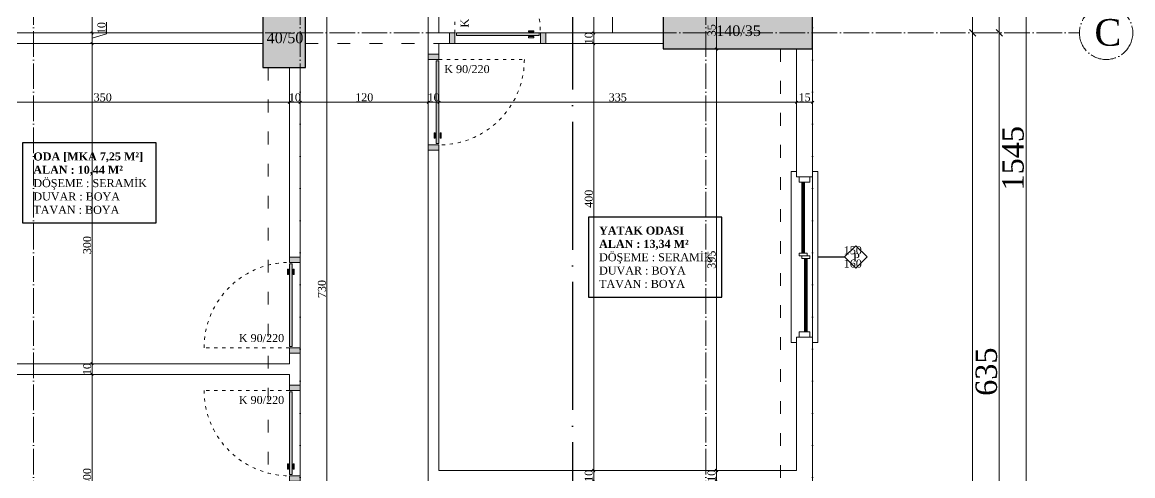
# Model space of a CAD drawing. Header units: metres. Extents: x -5196 to 34307, y 7076 to 19260.
# Drawn here: x 14032 to 15072, y 10301 to 10726 of the extents above; entities that cross this region are included whole.
import ezdxf

# ---------------------------------------------------------------- set-up
doc = ezdxf.new("R2010")
doc.units = ezdxf.units.M
doc.linetypes.add('ACAD_ISO03W100', pattern=[30, 12, -18])
doc.linetypes.add('ACAD_ISO04W100', pattern=[30, 24, -3, 0, -3])
doc.layers.add('YLZ-AKS', color=7, linetype='ACAD_ISO04W100', lineweight=5, true_color=0x2e2f36)
doc.layers.add('YLZ-TARAMA', color=7, linetype='Continuous', lineweight=5, true_color=0x686d6c)
for name, color, linetype, lineweight in [('YLZ-ALAN HESABI', 41, 'Continuous', 35), ('YLZ-DUVAR', 151, 'Continuous', 20), ('YLZ-KAPI', 241, 'Continuous', 9), ('YLZ-PENCERE', 231, 'Continuous', 5), ('YLZ-TEFRİŞ', 191, 'Continuous', 20), ('YLZ-ÖLÇÜ', 251, 'Continuous', 5)]:
    doc.layers.add(name, color=color, linetype=linetype, lineweight=lineweight)
for name, color, linetype in [('YLZ-Kesit Çizgisi', 10, 'Continuous'), ('YLZ-KOLON', 191, 'Continuous'), ('YLZ-YAZI', 113, 'Continuous')]:
    doc.layers.add(name, color=color, linetype=linetype)
doc.layers.add('YLZ-KİRİŞ', color=123, linetype='ACAD_ISO03W100', lineweight=5, transparency=0.5)
doc.styles.add('ARIAL', font='times.ttf')
doc.dimstyles.new('YLZ - Dış Ölçü', dxfattribs={"dimscale": 2, "dimtxt": 10, "dimasz": 3, "dimexe": 1.25, "dimexo": 1, "dimgap": 1, "dimtad": 1, "dimdec": 1, "dimrnd": 0.5, "dimtxsty": 'ARIAL', "dimblk": 'OBLIQUE', "dimcen": 1, "dimclrd": 250, "dimclre": 250, "dimclrt": 150, "dimadec": 0, "dimazin": 0, "dimtfac": 1, "dimtdec": 1, "dimtmove": 1, "dimatfit": 3, "dimldrblk": 'OBLIQUE', "dimfxl": 0, "dimarcsym": 0})
doc.dimstyles.new('YLZ - İç Ölçü', dxfattribs={"dimscale": 0.75, "dimtxt": 10, "dimasz": 3, "dimexe": 1.25, "dimexo": 1, "dimgap": 1, "dimtad": 1, "dimdec": 1, "dimrnd": 0.5, "dimtxsty": 'ARIAL', "dimblk": 'OBLIQUE', "dimcen": 1, "dimclrd": 256, "dimclre": 256, "dimclrt": 125, "dimadec": 0, "dimazin": 0, "dimtfac": 1, "dimtdec": 1, "dimtmove": 1, "dimatfit": 3, "dimldrblk": 'OBLIQUE', "dimfxl": 0, "dimarcsym": 0})

# ---------------------------------------------------------------- blocks, each defined once
blk = doc.blocks.new('_Oblique')
at = {"color": 0, "linetype": 'ByBlock', "lineweight": -2}
blk.add_line((-0.5, -0.5), (0.5, 0.5), dxfattribs=at)
blk = doc.blocks.new('*D6095')
at = {"layer": 'Defpoints', "color": 0, "transparency": 16777216}
for p in [(483345, 4516810.7), (483345, 4515265.7), (483345, 4515265.7)]:
    blk.add_point(p, dxfattribs=at)
at = {"layer": 'YLZ-ÖLÇÜ', "color": 250, "lineweight": -2, "transparency": 16777216}
for p, q in [((483345, 4516810.7), (483347.5, 4516810.7)), ((483345, 4516810.7), (483345, 4515265.7)), ((483345, 4515265.7), (483347.5, 4515265.7))]:
    blk.add_line(p, q, dxfattribs=at)
at = {"layer": 'YLZ-ÖLÇÜ', "color": 250, "lineweight": -2, "transparency": 16777216, "xscale": 6, "yscale": 6, "zscale": 6}
for p, rotation in [((483345, 4516810.7), 90), ((483345, 4515265.7), 270)]:
    blk.add_blockref('_Oblique', p, dxfattribs=dict(at, rotation=rotation))
at = {"layer": 'YLZ-ÖLÇÜ', "color": 150, "transparency": 16777216, "insert": (483332.9, 4516038.2), "char_height": 20, "attachment_point": 5, "rotation": 90, "style": 'ARIAL'}
blk.add_mtext('1545', dxfattribs=at)
blk = doc.blocks.new('*D6097')
at = {"layer": 'Defpoints', "color": 0, "transparency": 16777216}
for p in [(483320, 4516155.7), (483320, 4516155.7), (483320, 4515520.7)]:
    blk.add_point(p, dxfattribs=at)
at = {"layer": 'YLZ-ÖLÇÜ', "color": 250, "lineweight": -2, "transparency": 16777216}
for p, q in [((483320, 4516155.7), (483322.5, 4516155.7)), ((483320, 4515520.7), (483320, 4516155.7)), ((483320, 4515520.7), (483322.5, 4515520.7))]:
    blk.add_line(p, q, dxfattribs=at)
at = {"layer": 'YLZ-ÖLÇÜ', "color": 250, "lineweight": -2, "transparency": 16777216, "xscale": 6, "yscale": 6, "zscale": 6}
for p, rotation in [((483320, 4516155.7), 90), ((483320, 4515520.7), 270)]:
    blk.add_blockref('_Oblique', p, dxfattribs=dict(at, rotation=rotation))
at = {"layer": 'YLZ-ÖLÇÜ', "color": 150, "transparency": 16777216, "insert": (483307.9, 4515838.2), "char_height": 20, "attachment_point": 5, "rotation": 90, "style": 'ARIAL'}
blk.add_mtext('635', dxfattribs=at)
blk = doc.blocks.new('*D6098')
at = {"layer": 'Defpoints', "color": 0, "transparency": 16777216}
for p in [(483320, 4516285.7), (483320, 4516285.7), (483320, 4516155.7)]:
    blk.add_point(p, dxfattribs=at)
at = {"layer": 'YLZ-ÖLÇÜ', "color": 250, "lineweight": -2, "transparency": 16777216}
for p, q in [((483320, 4516285.7), (483322.5, 4516285.7)), ((483320, 4516155.7), (483320, 4516285.7)), ((483320, 4516155.7), (483322.5, 4516155.7))]:
    blk.add_line(p, q, dxfattribs=at)
at = {"layer": 'YLZ-ÖLÇÜ', "color": 250, "lineweight": -2, "transparency": 16777216, "xscale": 6, "yscale": 6, "zscale": 6}
for p, rotation in [((483320, 4516285.7), 90), ((483320, 4516155.7), 270)]:
    blk.add_blockref('_Oblique', p, dxfattribs=dict(at, rotation=rotation))
at = {"layer": 'YLZ-ÖLÇÜ', "color": 150, "transparency": 16777216, "insert": (483307.9, 4516220.7), "char_height": 20, "attachment_point": 5, "rotation": 90, "style": 'ARIAL'}
blk.add_mtext('130', dxfattribs=at)
blk = doc.blocks.new('*D6101')
at = {"layer": 'Defpoints', "color": 0, "transparency": 16777216}
for p in [(483295, 4516810.7), (483295, 4516155.7), (483295, 4516155.7)]:
    blk.add_point(p, dxfattribs=at)
at = {"layer": 'YLZ-ÖLÇÜ', "color": 250, "lineweight": -2, "transparency": 16777216}
for p, q in [((483295, 4516810.7), (483297.5, 4516810.7)), ((483295, 4516810.7), (483295, 4516155.7)), ((483295, 4516155.7), (483297.5, 4516155.7))]:
    blk.add_line(p, q, dxfattribs=at)
at = {"layer": 'YLZ-ÖLÇÜ', "color": 250, "lineweight": -2, "transparency": 16777216, "xscale": 6, "yscale": 6, "zscale": 6}
for p, rotation in [((483295, 4516810.7), 90), ((483295, 4516155.7), 270)]:
    blk.add_blockref('_Oblique', p, dxfattribs=dict(at, rotation=rotation))
at = {"layer": 'YLZ-ÖLÇÜ', "color": 150, "transparency": 16777216, "insert": (483282.9, 4516483.2), "char_height": 20, "attachment_point": 5, "rotation": 90, "style": 'ARIAL'}
blk.add_mtext('655', dxfattribs=at)
blk = doc.blocks.new('*D6102')
at = {"layer": 'Defpoints', "color": 0, "transparency": 16777216}
for p in [(483295, 4516155.7), (483295, 4515265.7), (483295, 4515265.7)]:
    blk.add_point(p, dxfattribs=at)
at = {"layer": 'YLZ-ÖLÇÜ', "color": 250, "lineweight": -2, "transparency": 16777216}
for p, q in [((483295, 4516155.7), (483297.5, 4516155.7)), ((483295, 4516155.7), (483295, 4515265.7)), ((483295, 4515265.7), (483297.5, 4515265.7))]:
    blk.add_line(p, q, dxfattribs=at)
at = {"layer": 'YLZ-ÖLÇÜ', "color": 250, "lineweight": -2, "transparency": 16777216, "xscale": 6, "yscale": 6, "zscale": 6}
for p, rotation in [((483295, 4516155.7), 90), ((483295, 4515265.7), 270)]:
    blk.add_blockref('_Oblique', p, dxfattribs=dict(at, rotation=rotation))
at = {"layer": 'YLZ-ÖLÇÜ', "color": 150, "transparency": 16777216, "insert": (483282.8, 4515710.7), "char_height": 20, "attachment_point": 5, "rotation": 90, "style": 'ARIAL'}
blk.add_mtext('890', dxfattribs=at)
blk = doc.blocks.new('ZK. Kolon Plan')
at = {"layer": 'YLZ-TARAMA'}
h = blk.add_hatch(dxfattribs=at)
h.set_pattern_fill('ANSI33', color=256, angle=-90)
h.paths.add_polyline_path([(475247.3, 4505187.7), (475217.3, 4505187.7), (475217.3, 4505127.7), (475247.3, 4505127.7)])
h.paths.add_polyline_path([(475702.3, 4505187.7), (475642.3, 4505187.7), (475642.3, 4505157.7), (475702.3, 4505157.7)])
h.paths.add_polyline_path([(476072.3, 4505187.7), (476042.3, 4505187.7), (476042.3, 4505162.7), (476042.3, 4505127.7), (476072.3, 4505127.7)])
h.paths.add_polyline_path([(475357.3, 4504557.7), (475217.3, 4504557.7), (475217.3, 4504522.7), (475357.3, 4504522.7)])
h.paths.add_polyline_path([(475697.3, 4504532.7), (475697.3, 4504560.2), (475657.3, 4504560.2), (475657.3, 4504522.7), (475657.3, 4504500.2), (475697.3, 4504500.2)])
h.paths.add_polyline_path([(476172.3, 4504552.7), (476032.3, 4504552.7), (476032.3, 4504517.7), (476172.3, 4504517.7)])
h.paths.add_polyline_path([(475477.3, 4503927.7), (475317.3, 4503927.7), (475317.3, 4503897.7), (475477.3, 4503897.7)])
h.paths.add_polyline_path([(475697.3, 4503937.7), (475657.3, 4503937.7), (475657.3, 4503887.7), (475697.3, 4503887.7)])
h.paths.add_polyline_path([(476172.3, 4503957.7), (476142.3, 4503957.7), (476142.3, 4503897.7), (476172.3, 4503897.7)])
h.paths.add_polyline_path([(475472.3, 4503702.7), (475442.3, 4503702.7), (475442.3, 4503642.7), (475472.3, 4503642.7), (475472.3, 4503672.7)])
h.paths.add_polyline_path([(475692.3, 4503702.7), (475662.3, 4503702.7), (475662.3, 4503642.7), (475692.3, 4503642.7)])
h.paths.add_polyline_path([(476172.3, 4503672.7), (476142.3, 4503672.7), (476112.3, 4503672.7), (476112.3, 4503642.7), (476172.3, 4503642.7)])
at = {"layer": 'YLZ-KİRİŞ'}
for points in [[(475357.3, 4504522.7), (475657.3, 4504522.7), (475657.3, 4504552.7), (475357.3, 4504552.7)], [(476032.3, 4504552.7), (475697.3, 4504552.7), (475697.3, 4504522.7), (476032.3, 4504522.7)], [(476142.3, 4503957.7), (476172.3, 4503957.7), (476172.3, 4504517.7), (476142.3, 4504517.7)], [(475662.3, 4503937.7), (475692.3, 4503937.7), (475692.3, 4504500.2), (475662.3, 4504500.2)]]:
    blk.add_lwpolyline(points, close=True, dxfattribs=at)
at = {"layer": 'YLZ-KOLON'}
for points in [[(475697.3, 4504560.2), (475657.3, 4504560.2), (475657.3, 4504500.2), (475697.3, 4504500.2)], [(476172.3, 4504552.7), (476032.3, 4504552.7), (476032.3, 4504517.7), (476172.3, 4504517.7)]]:
    blk.add_lwpolyline(points, close=True, dxfattribs=at)
at = {"layer": 'YLZ-YAZI', "char_height": 10, "attachment_point": 1, "style": 'ARIAL'}
for s, insert in [('\\pi24.10626;140/35', (476057.9, 4504539.8)), ('\\pi26.82435;40/50', (475634.1, 4504533.1))]:
    blk.add_mtext_dynamic_manual_height_columns(s, width=86.525, gutter_width=12.5, heights=[18.5], dxfattribs=dict(at, insert=insert))
blk = doc.blocks.new('Aks')
at = {"layer": 'YLZ-AKS'}
for p, q in [((479320.8, 4514594.6), (479320.8, 4512399.6)), ((479570.8, 4514594.6), (479570.8, 4512399.6)), ((479950.8, 4514594.6), (479950.8, 4512399.6)), ((480050.8, 4514594.6), (480050.8, 4512399.6)), ((478845.8, 4513539.6), (480300.8, 4513539.6))]:
    blk.add_line(p, q, dxfattribs=at)
blk.add_circle((480325.8, 4513539.6), 25, dxfattribs=at)
at = {"layer": 'YLZ-Kesit Çizgisi', "linetype": 'ACAD_ISO04W100', "ltscale": 5}
blk.add_line((479825.8, 4514657.1), (479825.8, 4512337.1), dxfattribs=at)
at = {"layer": 'YLZ-YAZI', "insert": (480310.1, 4513552.5), "char_height": 25, "attachment_point": 1, "style": 'ARIAL'}
blk.add_mtext_dynamic_manual_height_columns('\\pi4.75549;C', width=31.519, gutter_width=12.5, heights=[8.55], dxfattribs=at)
blk = doc.blocks.new("Kapı 90'lık")
at = {"lineweight": 0, "true_color": 0x939598, "transparency": 33554559}
h = blk.add_hatch(color=252, dxfattribs=at)
h.dxf.hatch_style = 1
h.paths.add_polyline_path([(663.8, 3319.8), (668.8, 3319.8), (668.8, 3329.8), (663.8, 3329.8)])
h.paths.add_polyline_path([(670, 3327.3), (747.5, 3327.3), (747.5, 3329.8), (670, 3329.8)])
h.paths.add_polyline_path([(675, 3325.3), (680, 3325.3), (680, 3326.3), (675, 3326.3)])
h.paths.add_polyline_path([(680, 3330.8), (680, 3331.8), (675, 3331.8), (675, 3330.8)])
h.paths.add_polyline_path([(753.8, 3329.8), (748.8, 3329.8), (748.8, 3319.8), (753.8, 3319.8)])
at = {"layer": 'YLZ-KAPI', "linetype": 'ACAD_ISO03W100', "ltscale": 0.25}
blk.add_line((748.8, 3329.8), (748.8, 3409.8), dxfattribs=at)
at = {"layer": 'YLZ-KAPI'}
blk.add_line((748.8, 3319.8), (668.8, 3319.8), dxfattribs=at)
for points in [[(663.8, 3329.8), (663.8, 3319.8), (668.8, 3319.8), (668.8, 3329.8)], [(747.5, 3327.3), (670, 3327.3), (670, 3329.8), (747.5, 3329.8)], [(680, 3331.8), (680, 3330.8), (675, 3330.8), (675, 3331.8)], [(753.8, 3329.8), (753.8, 3319.8), (748.8, 3319.8), (748.8, 3329.8)], [(680, 3325.3), (680, 3326.3), (675, 3326.3), (675, 3325.3)]]:
    blk.add_lwpolyline(points, close=True, dxfattribs=at)
at = {"layer": 'YLZ-KAPI', "linetype": 'ACAD_ISO03W100', "ltscale": 0.25}
blk.add_arc((748.8, 3329.8), 80, 90, 180, dxfattribs=at)
blk = doc.blocks.new('KP-1')
at = {"layer": 'YLZ-PENCERE'}
for p, q in [((471696, 4509124.6), (471696, 4509058.3)), ((471697, 4509124.6), (471697, 4509058.3)), ((471697.5, 4509124.6), (471697.5, 4509058.3)), ((471698.5, 4509124.6), (471698.5, 4509058.3)), ((471698.5, 4509053.3), (471698.5, 4508984.6)), ((471699.5, 4509053.3), (471699.5, 4508984.6)), ((471700, 4509053.3), (471700, 4508984.6)), ((471701, 4509053.3), (471701, 4508984.6))]:
    blk.add_line(p, q, dxfattribs=at)
for points in [[(471691, 4509134.6), (471686, 4509134.6), (471686, 4508974.6), (471691, 4508974.6)], [(471706, 4509134.6), (471711, 4509134.6), (471711, 4508974.6), (471706, 4508974.6)]]:
    blk.add_lwpolyline(points, dxfattribs=at)
for points in [[(471703.5, 4509129.6), (471693.5, 4509129.6), (471693.5, 4509124.6), (471703.5, 4509124.6)], [(471701, 4509058.3), (471693.5, 4509058.3), (471693.5, 4509055.8), (471701, 4509055.8)], [(471703.5, 4509055.8), (471696, 4509055.8), (471696, 4509053.3), (471703.5, 4509053.3)], [(471703.5, 4508984.6), (471693.5, 4508984.6), (471693.5, 4508979.6), (471703.5, 4508979.6)]]:
    blk.add_lwpolyline(points, close=True, dxfattribs=at)
at = {"layer": 'YLZ-YAZI'}
blk.add_line((471711, 4509054.6), (471736, 4509054.6), dxfattribs=at)
blk.add_lwpolyline([(471736, 4509054.6), (471746.6, 4509065.2), (471757.2, 4509054.6), (471746.6, 4509044)], close=True, dxfattribs=at)
at = {"layer": 'YLZ-ÖLÇÜ', "xscale": -1}
blk.add_blockref("Kapı 90'lık", (472119.8, 4505934.8), dxfattribs=at)
at = {"layer": 'YLZ-ÖLÇÜ'}
for p, xscale, rotation in [((468026.2, 4508490.8), -1, 270), ((474545.8, 4509718.3), -1.000000000000004, 90)]:
    blk.add_blockref("Kapı 90'lık", p, dxfattribs=dict(at, xscale=xscale, rotation=rotation))
at = {"layer": 'YLZ-ÖLÇÜ', "rotation": 90}
blk.add_blockref("Kapı 90'lık", (474545.8, 4508180.8), dxfattribs=at)
at = {"layer": 'YLZ-YAZI', "insert": (471383.8, 4509269.6), "char_height": 7.5, "attachment_point": 7, "rotation": 90, "style": 'ARIAL'}
blk.add_mtext_dynamic_manual_height_columns('K 90/220', width=44.855, gutter_width=12.5, heights=[49.7], dxfattribs=at)
at = {"layer": 'YLZ-YAZI', "char_height": 7.5, "style": 'ARIAL'}
for s, width, heights, insert, attachment_point in [('K 90/220', 44.855, [49.7], (471361, 4509226.8), 7), ('150\\P160', 58.361, [27.4], (471752.2, 4509044.6), 9), ('\\pi14.99218;P', 35.57, [14.5], (471729, 4509050.6), 7), ('K 90/220', 44.855, [49.7], (471211, 4508982.4), 3), ('K 90/220', 44.855, [49.7], (471211, 4508916.8), 9)]:
    blk.add_mtext_dynamic_manual_height_columns(s, width=width, gutter_width=12.5, heights=heights, dxfattribs=dict(at, insert=insert, attachment_point=attachment_point))
blk = doc.blocks.new('Z.K. Tefriş')
at = {"layer": 'YLZ-TEFRİŞ'}
blk.add_line((480090.4, 4509145.8), (480090.4, 4509020.8), dxfattribs=at)
blk = doc.blocks.new('B.K. Mahal Listesi')
at = {"layer": 'YLZ-YAZI'}
for points in [[(14032.1, 7863.3), (14032.1, 7788.3), (14157.1, 7788.3), (14157.1, 7863.3), (14032.1, 7863.3)], [(14562.1, 7793.8), (14562.1, 7718.8), (14687.1, 7718.8), (14687.1, 7793.8), (14562.1, 7793.8)]]:
    blk.add_lwpolyline(points, dxfattribs=at)
at = {"layer": 'YLZ-YAZI', "char_height": 7.5, "attachment_point": 1, "style": 'ARIAL'}
for s, width, heights, insert in [('{\\fTimes New Roman|b1|i0|c162|p18;ODA [MKA 7,25 M²]\\PALAN : 10,44 M² \\P}DÖŞEME : SERAMİK\\PDUVAR : BOYA \\PTAVAN : BOYA', 187.043, [89.9], (14042.1, 7854.3)), ('{\\fTimes New Roman|b1|i0|c162|p18;YATAK ODASI\\PALAN : 13,34 M² }\\PDÖŞEME : SERAMİK\\PDUVAR : BOYA \\PTAVAN : BOYA', 148.617, [94.5], (14572.1, 7784.9))]:
    blk.add_mtext_dynamic_manual_height_columns(s, width=width, gutter_width=12.5, heights=heights, dxfattribs=dict(at, insert=insert))
blk = doc.blocks.new('*D6261')
at = {"layer": 'Defpoints', "color": 0, "transparency": 16777216}
for p in [(12732.1, 10651.3), (12742.1, 10651.3), (12742.1, 10651.3)]:
    blk.add_point(p, dxfattribs=at)
at = {"layer": 'YLZ-ÖLÇÜ', "color": 251, "lineweight": -2, "transparency": 16777216}
for p, q in [((12732.1, 10651.3), (12732.1, 10652.3)), ((12732.1, 10651.3), (12742.1, 10651.3)), ((12742.1, 10651.3), (12742.1, 10652.3))]:
    blk.add_line(p, q, dxfattribs=at)
at = {"layer": 'YLZ-ÖLÇÜ', "color": 251, "lineweight": -2, "transparency": 16777216, "xscale": 2.25, "yscale": 2.25, "zscale": 2.25, "rotation": 180}
blk.add_blockref('_Oblique', (12732.1, 10651.3), dxfattribs=at)
at = {"layer": 'YLZ-ÖLÇÜ', "color": 251, "lineweight": -2, "transparency": 16777216, "xscale": 2.25, "yscale": 2.25, "zscale": 2.25}
blk.add_blockref('_Oblique', (12742.1, 10651.3), dxfattribs=at)
at = {"layer": 'YLZ-ÖLÇÜ', "color": 125, "transparency": 16777216, "insert": (12737.1, 10655.9), "char_height": 7.5, "attachment_point": 5, "style": 'ARIAL'}
blk.add_mtext('10', dxfattribs=at)
blk = doc.blocks.new('*D6262')
at = {"layer": 'Defpoints', "color": 0, "transparency": 16777216}
for p in [(12742.1, 10651.3), (13077.1, 10651.3), (13077.1, 10651.3)]:
    blk.add_point(p, dxfattribs=at)
at = {"layer": 'YLZ-ÖLÇÜ', "color": 251, "lineweight": -2, "transparency": 16777216}
for p, q in [((12742.1, 10651.3), (12742.1, 10652.3)), ((12742.1, 10651.3), (13077.1, 10651.3)), ((13077.1, 10651.3), (13077.1, 10652.3))]:
    blk.add_line(p, q, dxfattribs=at)
at = {"layer": 'YLZ-ÖLÇÜ', "color": 251, "lineweight": -2, "transparency": 16777216, "xscale": 2.25, "yscale": 2.25, "zscale": 2.25, "rotation": 180}
blk.add_blockref('_Oblique', (12742.1, 10651.3), dxfattribs=at)
at = {"layer": 'YLZ-ÖLÇÜ', "color": 251, "lineweight": -2, "transparency": 16777216, "xscale": 2.25, "yscale": 2.25, "zscale": 2.25}
blk.add_blockref('_Oblique', (13077.1, 10651.3), dxfattribs=at)
at = {"layer": 'YLZ-ÖLÇÜ', "color": 125, "transparency": 16777216, "insert": (12909.6, 10655.9), "char_height": 7.5, "attachment_point": 5, "style": 'ARIAL'}
blk.add_mtext('335', dxfattribs=at)
blk = doc.blocks.new('*D6263')
at = {"layer": 'Defpoints', "color": 0, "transparency": 16777216}
for p in [(13077.1, 10651.3), (13092.1, 10651.3), (13092.1, 10651.3)]:
    blk.add_point(p, dxfattribs=at)
at = {"layer": 'YLZ-ÖLÇÜ', "color": 251, "lineweight": -2, "transparency": 16777216}
for p, q in [((13077.1, 10651.3), (13077.1, 10652.3)), ((13077.1, 10651.3), (13092.1, 10651.3)), ((13092.1, 10651.3), (13092.1, 10652.3))]:
    blk.add_line(p, q, dxfattribs=at)
at = {"layer": 'YLZ-ÖLÇÜ', "color": 251, "lineweight": -2, "transparency": 16777216, "xscale": 2.25, "yscale": 2.25, "zscale": 2.25, "rotation": 180}
blk.add_blockref('_Oblique', (13077.1, 10651.3), dxfattribs=at)
at = {"layer": 'YLZ-ÖLÇÜ', "color": 251, "lineweight": -2, "transparency": 16777216, "xscale": 2.25, "yscale": 2.25, "zscale": 2.25}
blk.add_blockref('_Oblique', (13092.1, 10651.3), dxfattribs=at)
at = {"layer": 'YLZ-ÖLÇÜ', "color": 125, "transparency": 16777216, "insert": (13084.6, 10655.9), "char_height": 7.5, "attachment_point": 5, "style": 'ARIAL'}
blk.add_mtext('15', dxfattribs=at)
blk = doc.blocks.new('*D6258')
at = {"layer": 'Defpoints', "color": 0, "transparency": 16777216}
for p in [(12252.1, 10651.3), (12602.1, 10651.3), (12602.1, 10651.3)]:
    blk.add_point(p, dxfattribs=at)
at = {"layer": 'YLZ-ÖLÇÜ', "color": 251, "lineweight": -2, "transparency": 16777216}
for p, q in [((12252.1, 10651.3), (12252.1, 10652.3)), ((12252.1, 10651.3), (12602.1, 10651.3)), ((12602.1, 10651.3), (12602.1, 10652.3))]:
    blk.add_line(p, q, dxfattribs=at)
at = {"layer": 'YLZ-ÖLÇÜ', "color": 251, "lineweight": -2, "transparency": 16777216, "xscale": 2.25, "yscale": 2.25, "zscale": 2.25, "rotation": 180}
blk.add_blockref('_Oblique', (12252.1, 10651.3), dxfattribs=at)
at = {"layer": 'YLZ-ÖLÇÜ', "color": 251, "lineweight": -2, "transparency": 16777216, "xscale": 2.25, "yscale": 2.25, "zscale": 2.25}
blk.add_blockref('_Oblique', (12602.1, 10651.3), dxfattribs=at)
at = {"layer": 'YLZ-ÖLÇÜ', "color": 125, "transparency": 16777216, "insert": (12427.1, 10655.9), "char_height": 7.5, "attachment_point": 5, "style": 'ARIAL'}
blk.add_mtext('350', dxfattribs=at)
blk = doc.blocks.new('*D6259')
at = {"layer": 'Defpoints', "color": 0, "transparency": 16777216}
for p in [(12602.1, 10651.3), (12612.1, 10651.3), (12612.1, 10651.3)]:
    blk.add_point(p, dxfattribs=at)
at = {"layer": 'YLZ-ÖLÇÜ', "color": 251, "lineweight": -2, "transparency": 16777216}
for p, q in [((12602.1, 10651.3), (12602.1, 10652.3)), ((12602.1, 10651.3), (12612.1, 10651.3)), ((12612.1, 10651.3), (12612.1, 10652.3))]:
    blk.add_line(p, q, dxfattribs=at)
at = {"layer": 'YLZ-ÖLÇÜ', "color": 251, "lineweight": -2, "transparency": 16777216, "xscale": 2.25, "yscale": 2.25, "zscale": 2.25, "rotation": 180}
blk.add_blockref('_Oblique', (12602.1, 10651.3), dxfattribs=at)
at = {"layer": 'YLZ-ÖLÇÜ', "color": 251, "lineweight": -2, "transparency": 16777216, "xscale": 2.25, "yscale": 2.25, "zscale": 2.25}
blk.add_blockref('_Oblique', (12612.1, 10651.3), dxfattribs=at)
at = {"layer": 'YLZ-ÖLÇÜ', "color": 125, "transparency": 16777216, "insert": (12607.1, 10655.9), "char_height": 7.5, "attachment_point": 5, "style": 'ARIAL'}
blk.add_mtext('10', dxfattribs=at)
blk = doc.blocks.new('*D6260')
at = {"layer": 'Defpoints', "color": 0, "transparency": 16777216}
for p in [(12612.1, 10651.3), (12732.1, 10651.3), (12732.1, 10651.3)]:
    blk.add_point(p, dxfattribs=at)
at = {"layer": 'YLZ-ÖLÇÜ', "color": 251, "lineweight": -2, "transparency": 16777216}
for p, q in [((12612.1, 10651.3), (12612.1, 10652.3)), ((12612.1, 10651.3), (12732.1, 10651.3)), ((12732.1, 10651.3), (12732.1, 10652.3))]:
    blk.add_line(p, q, dxfattribs=at)
at = {"layer": 'YLZ-ÖLÇÜ', "color": 251, "lineweight": -2, "transparency": 16777216, "xscale": 2.25, "yscale": 2.25, "zscale": 2.25, "rotation": 180}
blk.add_blockref('_Oblique', (12612.1, 10651.3), dxfattribs=at)
at = {"layer": 'YLZ-ÖLÇÜ', "color": 251, "lineweight": -2, "transparency": 16777216, "xscale": 2.25, "yscale": 2.25, "zscale": 2.25}
blk.add_blockref('_Oblique', (12732.1, 10651.3), dxfattribs=at)
at = {"layer": 'YLZ-ÖLÇÜ', "color": 125, "transparency": 16777216, "insert": (12672.1, 10655.9), "char_height": 7.5, "attachment_point": 5, "style": 'ARIAL'}
blk.add_mtext('120', dxfattribs=at)
blk = doc.blocks.new('*D6325')
at = {"layer": 'Defpoints', "color": 0, "transparency": 16777216}
for p in [(12417.1, 10396.3), (12417.1, 10396.3), (12417.1, 10096.3)]:
    blk.add_point(p, dxfattribs=at)
at = {"layer": 'YLZ-ÖLÇÜ', "color": 251, "lineweight": -2, "transparency": 16777216}
for p, q in [((12417.1, 10396.3), (12418, 10396.3)), ((12417.1, 10096.3), (12417.1, 10396.3)), ((12417.1, 10096.3), (12418, 10096.3))]:
    blk.add_line(p, q, dxfattribs=at)
at = {"layer": 'YLZ-ÖLÇÜ', "color": 251, "lineweight": -2, "transparency": 16777216, "xscale": 2.25, "yscale": 2.25, "zscale": 2.25}
for p, rotation in [((12417.1, 10396.3), 90), ((12417.1, 10096.3), 270)]:
    blk.add_blockref('_Oblique', p, dxfattribs=dict(at, rotation=rotation))
at = {"layer": 'YLZ-ÖLÇÜ', "color": 125, "transparency": 16777216, "insert": (12412.5, 10300.1), "char_height": 7.5, "attachment_point": 5, "rotation": 90, "style": 'ARIAL'}
blk.add_mtext('300', dxfattribs=at)
blk = doc.blocks.new('*D6306')
at = {"layer": 'Defpoints', "color": 0, "transparency": 16777216}
for p in [(12887.1, 10716.3), (12887.1, 10706.3), (12887.1, 10706.3)]:
    blk.add_point(p, dxfattribs=at)
at = {"layer": 'YLZ-ÖLÇÜ', "color": 251, "lineweight": -2, "transparency": 16777216}
for p, q in [((12887.1, 10716.3), (12888, 10716.3)), ((12887.1, 10716.3), (12887.1, 10706.3)), ((12887.1, 10706.3), (12888, 10706.3))]:
    blk.add_line(p, q, dxfattribs=at)
at = {"layer": 'YLZ-ÖLÇÜ', "color": 251, "lineweight": -2, "transparency": 16777216, "xscale": 2.25, "yscale": 2.25, "zscale": 2.25}
for p, rotation in [((12887.1, 10716.3), 90), ((12887.1, 10706.3), 270)]:
    blk.add_blockref('_Oblique', p, dxfattribs=dict(at, rotation=rotation))
at = {"layer": 'YLZ-ÖLÇÜ', "color": 125, "transparency": 16777216, "insert": (12882.5, 10711.3), "char_height": 7.5, "attachment_point": 5, "rotation": 90, "style": 'ARIAL'}
blk.add_mtext('10', dxfattribs=at)
blk = doc.blocks.new('*D6307')
at = {"layer": 'Defpoints', "color": 0, "transparency": 16777216}
for p in [(12887.1, 10706.3), (12887.1, 10306.3), (12887.1, 10306.3)]:
    blk.add_point(p, dxfattribs=at)
at = {"layer": 'YLZ-ÖLÇÜ', "color": 251, "lineweight": -2, "transparency": 16777216}
for p, q in [((12887.1, 10706.3), (12888, 10706.3)), ((12887.1, 10706.3), (12887.1, 10306.3)), ((12887.1, 10306.3), (12888, 10306.3))]:
    blk.add_line(p, q, dxfattribs=at)
at = {"layer": 'YLZ-ÖLÇÜ', "color": 251, "lineweight": -2, "transparency": 16777216, "xscale": 2.25, "yscale": 2.25, "zscale": 2.25}
for p, rotation in [((12887.1, 10706.3), 90), ((12887.1, 10306.3), 270)]:
    blk.add_blockref('_Oblique', p, dxfattribs=dict(at, rotation=rotation))
at = {"layer": 'YLZ-ÖLÇÜ', "color": 125, "transparency": 16777216, "insert": (12882.5, 10560.9), "char_height": 7.5, "attachment_point": 5, "rotation": 90, "style": 'ARIAL'}
blk.add_mtext('400', dxfattribs=at)
blk = doc.blocks.new('*D6308')
at = {"layer": 'Defpoints', "color": 0, "transparency": 16777216}
for p in [(12887.1, 10306.3), (12887.1, 10296.3), (12887.1, 10296.3)]:
    blk.add_point(p, dxfattribs=at)
at = {"layer": 'YLZ-ÖLÇÜ', "color": 251, "lineweight": -2, "transparency": 16777216}
for p, q in [((12887.1, 10306.3), (12888, 10306.3)), ((12887.1, 10306.3), (12887.1, 10296.3)), ((12887.1, 10296.3), (12888, 10296.3))]:
    blk.add_line(p, q, dxfattribs=at)
at = {"layer": 'YLZ-ÖLÇÜ', "color": 251, "lineweight": -2, "transparency": 16777216, "xscale": 2.25, "yscale": 2.25, "zscale": 2.25}
for p, rotation in [((12887.1, 10306.3), 90), ((12887.1, 10296.3), 270)]:
    blk.add_blockref('_Oblique', p, dxfattribs=dict(at, rotation=rotation))
at = {"layer": 'YLZ-ÖLÇÜ', "color": 125, "transparency": 16777216, "insert": (12882.5, 10301.3), "char_height": 7.5, "attachment_point": 5, "rotation": 90, "style": 'ARIAL'}
blk.add_mtext('10', dxfattribs=at)
blk = doc.blocks.new('*D6305')
at = {"layer": 'Defpoints', "color": 0, "transparency": 16777216}
for p in [(12887.1, 10841.3), (12887.1, 10716.3), (12887.1, 10716.3)]:
    blk.add_point(p, dxfattribs=at)
at = {"layer": 'YLZ-ÖLÇÜ', "color": 251, "lineweight": -2, "transparency": 16777216}
for p, q in [((12887.1, 10841.3), (12888, 10841.3)), ((12887.1, 10841.3), (12887.1, 10716.3)), ((12887.1, 10716.3), (12888, 10716.3))]:
    blk.add_line(p, q, dxfattribs=at)
at = {"layer": 'YLZ-ÖLÇÜ', "color": 251, "lineweight": -2, "transparency": 16777216, "xscale": 2.25, "yscale": 2.25, "zscale": 2.25}
for p, rotation in [((12887.1, 10841.3), 90), ((12887.1, 10716.3), 270)]:
    blk.add_blockref('_Oblique', p, dxfattribs=dict(at, rotation=rotation))
at = {"layer": 'YLZ-ÖLÇÜ', "color": 125, "transparency": 16777216, "insert": (12882.5, 10811.3), "char_height": 7.5, "attachment_point": 5, "rotation": 90, "style": 'ARIAL'}
blk.add_mtext('125', dxfattribs=at)
blk = doc.blocks.new('*D6298')
at = {"layer": 'Defpoints', "color": 0, "transparency": 16777216}
for p in [(13002.1, 10306.3), (13002.1, 10306.3), (13002.1, 10296.3)]:
    blk.add_point(p, dxfattribs=at)
at = {"layer": 'YLZ-ÖLÇÜ', "color": 251, "lineweight": -2, "transparency": 16777216}
for p, q in [((13002.1, 10306.3), (13003, 10306.3)), ((13002.1, 10296.3), (13002.1, 10306.3)), ((13002.1, 10296.3), (13003, 10296.3))]:
    blk.add_line(p, q, dxfattribs=at)
at = {"layer": 'YLZ-ÖLÇÜ', "color": 251, "lineweight": -2, "transparency": 16777216, "xscale": 2.25, "yscale": 2.25, "zscale": 2.25}
for p, rotation in [((13002.1, 10306.3), 90), ((13002.1, 10296.3), 270)]:
    blk.add_blockref('_Oblique', p, dxfattribs=dict(at, rotation=rotation))
at = {"layer": 'YLZ-ÖLÇÜ', "color": 125, "transparency": 16777216, "insert": (12997.5, 10301.3), "char_height": 7.5, "attachment_point": 5, "rotation": 90, "style": 'ARIAL'}
blk.add_mtext('10', dxfattribs=at)
blk = doc.blocks.new('*D6299')
at = {"layer": 'Defpoints', "color": 0, "transparency": 16777216}
for p in [(13002.1, 10701.3), (13002.1, 10701.3), (13002.1, 10306.3)]:
    blk.add_point(p, dxfattribs=at)
at = {"layer": 'YLZ-ÖLÇÜ', "color": 251, "lineweight": -2, "transparency": 16777216}
for p, q in [((13002.1, 10701.3), (13003, 10701.3)), ((13002.1, 10306.3), (13002.1, 10701.3)), ((13002.1, 10306.3), (13003, 10306.3))]:
    blk.add_line(p, q, dxfattribs=at)
at = {"layer": 'YLZ-ÖLÇÜ', "color": 251, "lineweight": -2, "transparency": 16777216, "xscale": 2.25, "yscale": 2.25, "zscale": 2.25}
for p, rotation in [((13002.1, 10701.3), 90), ((13002.1, 10306.3), 270)]:
    blk.add_blockref('_Oblique', p, dxfattribs=dict(at, rotation=rotation))
at = {"layer": 'YLZ-ÖLÇÜ', "color": 125, "transparency": 16777216, "insert": (12997.5, 10503.8), "char_height": 7.5, "attachment_point": 5, "rotation": 90, "style": 'ARIAL'}
blk.add_mtext('395', dxfattribs=at)
blk = doc.blocks.new('*D6300')
at = {"layer": 'Defpoints', "color": 0, "transparency": 16777216}
for p in [(13002.1, 10736.3), (13002.1, 10736.3), (13002.1, 10701.3)]:
    blk.add_point(p, dxfattribs=at)
at = {"layer": 'YLZ-ÖLÇÜ', "color": 251, "lineweight": -2, "transparency": 16777216}
for p, q in [((13002.1, 10736.3), (13003, 10736.3)), ((13002.1, 10701.3), (13002.1, 10736.3)), ((13002.1, 10701.3), (13003, 10701.3))]:
    blk.add_line(p, q, dxfattribs=at)
at = {"layer": 'YLZ-ÖLÇÜ', "color": 251, "lineweight": -2, "transparency": 16777216, "xscale": 2.25, "yscale": 2.25, "zscale": 2.25}
for p, rotation in [((13002.1, 10736.3), 90), ((13002.1, 10701.3), 270)]:
    blk.add_blockref('_Oblique', p, dxfattribs=dict(at, rotation=rotation))
at = {"layer": 'YLZ-ÖLÇÜ', "color": 125, "transparency": 16777216, "insert": (12997.5, 10718.8), "char_height": 7.5, "attachment_point": 5, "rotation": 90, "style": 'ARIAL'}
blk.add_mtext('35', dxfattribs=at)
blk = doc.blocks.new('*D6317')
at = {"layer": 'Defpoints', "color": 0, "transparency": 16777216}
for p in [(12637.1, 10841.3), (12637.1, 10841.3), (12637.1, 10111.3)]:
    blk.add_point(p, dxfattribs=at)
at = {"layer": 'YLZ-ÖLÇÜ', "color": 251, "lineweight": -2, "transparency": 16777216}
for p, q in [((12637.1, 10841.3), (12638, 10841.3)), ((12637.1, 10111.3), (12637.1, 10841.3)), ((12637.1, 10111.3), (12638, 10111.3))]:
    blk.add_line(p, q, dxfattribs=at)
at = {"layer": 'YLZ-ÖLÇÜ', "color": 251, "lineweight": -2, "transparency": 16777216, "xscale": 2.25, "yscale": 2.25, "zscale": 2.25}
for p, rotation in [((12637.1, 10841.3), 90), ((12637.1, 10111.3), 270)]:
    blk.add_blockref('_Oblique', p, dxfattribs=dict(at, rotation=rotation))
at = {"layer": 'YLZ-ÖLÇÜ', "color": 125, "transparency": 16777216, "insert": (12632.5, 10476.3), "char_height": 7.5, "attachment_point": 5, "rotation": 90, "style": 'ARIAL'}
blk.add_mtext('730', dxfattribs=at)
blk = doc.blocks.new('*D6326')
at = {"layer": 'Defpoints', "color": 0, "transparency": 16777216}
for p in [(12417.1, 10406.3), (12417.1, 10406.3), (12417.1, 10396.3)]:
    blk.add_point(p, dxfattribs=at)
at = {"layer": 'YLZ-ÖLÇÜ', "color": 251, "lineweight": -2, "transparency": 16777216}
for p, q in [((12417.1, 10406.3), (12418, 10406.3)), ((12417.1, 10396.3), (12417.1, 10406.3)), ((12417.1, 10396.3), (12418, 10396.3))]:
    blk.add_line(p, q, dxfattribs=at)
at = {"layer": 'YLZ-ÖLÇÜ', "color": 251, "lineweight": -2, "transparency": 16777216, "xscale": 2.25, "yscale": 2.25, "zscale": 2.25}
for p, rotation in [((12417.1, 10406.3), 90), ((12417.1, 10396.3), 270)]:
    blk.add_blockref('_Oblique', p, dxfattribs=dict(at, rotation=rotation))
at = {"layer": 'YLZ-ÖLÇÜ', "color": 125, "transparency": 16777216, "insert": (12412.5, 10401.3), "char_height": 7.5, "attachment_point": 5, "rotation": 90, "style": 'ARIAL'}
blk.add_mtext('10', dxfattribs=at)
blk = doc.blocks.new('*D6327')
at = {"layer": 'Defpoints', "color": 0, "transparency": 16777216}
for p in [(12417.1, 10706.3), (12417.1, 10706.3), (12417.1, 10406.3)]:
    blk.add_point(p, dxfattribs=at)
at = {"layer": 'YLZ-ÖLÇÜ', "color": 251, "lineweight": -2, "transparency": 16777216}
for p, q in [((12417.1, 10706.3), (12418, 10706.3)), ((12417.1, 10406.3), (12417.1, 10706.3)), ((12417.1, 10406.3), (12418, 10406.3))]:
    blk.add_line(p, q, dxfattribs=at)
at = {"layer": 'YLZ-ÖLÇÜ', "color": 251, "lineweight": -2, "transparency": 16777216, "xscale": 2.25, "yscale": 2.25, "zscale": 2.25}
for p, rotation in [((12417.1, 10706.3), 90), ((12417.1, 10406.3), 270)]:
    blk.add_blockref('_Oblique', p, dxfattribs=dict(at, rotation=rotation))
at = {"layer": 'YLZ-ÖLÇÜ', "color": 125, "transparency": 16777216, "insert": (12412.5, 10517.5), "char_height": 7.5, "attachment_point": 5, "rotation": 90, "style": 'ARIAL'}
blk.add_mtext('300', dxfattribs=at)
blk = doc.blocks.new('*D6328')
at = {"layer": 'Defpoints', "color": 0, "transparency": 16777216}
for p in [(12417.1, 10716.3), (12417.1, 10716.3), (12417.1, 10706.3)]:
    blk.add_point(p, dxfattribs=at)
at = {"layer": 'YLZ-ÖLÇÜ', "color": 251, "lineweight": -2, "transparency": 16777216}
for p, q in [((12417.1, 10716.3), (12418, 10716.3)), ((12417.1, 10706.3), (12417.1, 10716.3)), ((12430.6, 10715.4), (12430.6, 10726.3)), ((12417.1, 10711.3), (12430.6, 10715.4)), ((12417.1, 10706.3), (12418, 10706.3))]:
    blk.add_line(p, q, dxfattribs=at)
at = {"layer": 'YLZ-ÖLÇÜ', "color": 251, "lineweight": -2, "transparency": 16777216, "xscale": 2.25, "yscale": 2.25, "zscale": 2.25}
for p, rotation in [((12417.1, 10716.3), 90), ((12417.1, 10706.3), 270)]:
    blk.add_blockref('_Oblique', p, dxfattribs=dict(at, rotation=rotation))
at = {"layer": 'YLZ-ÖLÇÜ', "color": 125, "transparency": 16777216, "insert": (12426, 10720.8), "char_height": 7.5, "attachment_point": 5, "rotation": 90, "style": 'ARIAL'}
blk.add_mtext('10', dxfattribs=at)
blk = doc.blocks.new('*D6329')
at = {"layer": 'Defpoints', "color": 0, "transparency": 16777216}
for p in [(12417.1, 11356.3), (12417.1, 11356.3), (12417.1, 10716.3)]:
    blk.add_point(p, dxfattribs=at)
at = {"layer": 'YLZ-ÖLÇÜ', "color": 251, "lineweight": -2, "transparency": 16777216}
for p, q in [((12417.1, 11356.3), (12418, 11356.3)), ((12417.1, 10716.3), (12417.1, 11356.3)), ((12417.1, 10716.3), (12418, 10716.3))]:
    blk.add_line(p, q, dxfattribs=at)
at = {"layer": 'YLZ-ÖLÇÜ', "color": 251, "lineweight": -2, "transparency": 16777216, "xscale": 2.25, "yscale": 2.25, "zscale": 2.25}
for p, rotation in [((12417.1, 11356.3), 90), ((12417.1, 10716.3), 270)]:
    blk.add_blockref('_Oblique', p, dxfattribs=dict(at, rotation=rotation))
at = {"layer": 'YLZ-ÖLÇÜ', "color": 125, "transparency": 16777216, "insert": (12412.5, 11036.3), "char_height": 7.5, "attachment_point": 5, "rotation": 90, "style": 'ARIAL'}
blk.add_mtext('640', dxfattribs=at)
blk = doc.blocks.new('ZK. Dış Ölçü')
at = {"layer": 'YLZ-ÖLÇÜ'}
for base, p1, p2, angle, picture, middle in [((483295.03, 4516155.65), (483295.03, 4516810.65), (483295.03, 4516155.65), 90, '*D6101', (483282.86, 4516483.15)), ((483320.03, 4516285.65), (483320.03, 4516155.65), (483320.03, 4516285.65), 270, '*D6098', (483307.86, 4516220.65)), ((483295.03, 4515265.65), (483295.03, 4516155.65), (483295.03, 4515265.65), 90, '*D6102', (483282.83, 4515710.65)), ((483320.03, 4516155.65), (483320.03, 4515520.65), (483320.03, 4516155.65), 270, '*D6097', (483307.86, 4515838.15))]:
    dim = blk.add_linear_dim(base=base, p1=p1, p2=p2, angle=angle, dimstyle='YLZ - Dış Ölçü', dxfattribs=at)
    dim.commit()
    dim.dimension.update_dxf_attribs({"geometry": picture, "text_midpoint": middle})
dim = blk.add_aligned_dim(p1=(483345.03, 4516810.65), p2=(483345.03, 4515265.65), distance=0, dimstyle='YLZ - Dış Ölçü', dxfattribs=at)
dim.commit()
dim.dimension.update_dxf_attribs({"geometry": '*D6095', "text_midpoint": (483332.86, 4516038.15)})
blk = doc.blocks.new('Z.K. İç Ölçü')
at = {"layer": 'YLZ-ÖLÇÜ'}
for base, p1, p2, angle, picture, middle in [((12417.1, 11356.32), (12417.1, 10716.32), (12417.1, 11356.32), 270, '*D6329', (12412.53, 11036.32)), ((12637.1, 10841.32), (12637.1, 10111.32), (12637.1, 10841.32), 270, '*D6317', (12632.52, 10476.32)), ((13002.1, 10736.32), (13002.1, 10701.32), (13002.1, 10736.32), 270, '*D6300', (12997.53, 10718.82)), ((12417.1, 10716.32), (12417.1, 10706.32), (12417.1, 10716.32), 270, '*D6328', (12426.04, 10716.13)), ((13002.1, 10701.32), (13002.1, 10306.32), (13002.1, 10701.32), 270, '*D6299', (12997.52, 10503.82)), ((12602.1, 10651.32), (12252.1, 10651.32), (12602.1, 10651.32), 180, '*D6258', (12427.1, 10655.89)), ((12732.1, 10651.32), (12612.1, 10651.32), (12732.1, 10651.32), 180, '*D6260', (12672.1, 10655.89)), ((13077.1, 10651.32), (12742.1, 10651.32), (13077.1, 10651.32), 180, '*D6262', (12909.6, 10655.89)), ((13092.1, 10651.32), (13077.1, 10651.32), (13092.1, 10651.32), 180, '*D6263', (13084.6, 10655.89))]:
    dim = blk.add_linear_dim(base=base, p1=p1, p2=p2, angle=angle, dimstyle='YLZ - İç Ölçü', dxfattribs=at)
    dim.commit()
    dim.dimension.update_dxf_attribs({"geometry": picture, "text_midpoint": middle})
for base, p1, p2, angle, picture, middle in [((12887.1, 10716.32), (12887.1, 10841.32), (12887.1, 10716.32), 90, '*D6305', (12887.1, 10811.32)), ((12887.1, 10706.32), (12887.1, 10716.32), (12887.1, 10706.32), 90, '*D6306', (12887.1, 10711.32)), ((12417.1, 10706.32), (12417.1, 10406.32), (12417.1, 10706.32), 270, '*D6327', (12417.1, 10517.48)), ((12887.1, 10306.32), (12887.1, 10706.32), (12887.1, 10306.32), 90, '*D6307', (12887.1, 10560.9)), ((12612.1, 10651.32), (12602.1, 10651.32), (12612.1, 10651.32), 180, '*D6259', (12607.1, 10651.32)), ((12742.1, 10651.32), (12732.1, 10651.32), (12742.1, 10651.32), 180, '*D6261', (12737.1, 10651.32)), ((12417.1, 10406.32), (12417.1, 10396.32), (12417.1, 10406.32), 270, '*D6326', (12417.1, 10401.32)), ((12417.1, 10396.32), (12417.1, 10096.32), (12417.1, 10396.32), 270, '*D6325', (12417.1, 10300.08)), ((12887.1, 10296.32), (12887.1, 10306.32), (12887.1, 10296.32), 90, '*D6308', (12887.1, 10301.32)), ((13002.1, 10306.32), (13002.1, 10296.32), (13002.1, 10306.32), 270, '*D6298', (13002.1, 10301.32))]:
    dim = blk.add_linear_dim(base=base, p1=p1, p2=p2, angle=angle, dimstyle='YLZ - İç Ölçü', dxfattribs=at)
    dim.commit()
    dim.dimension.update_dxf_attribs({"geometry": picture, "text_midpoint": middle, "dimtype": 128})

msp = doc.modelspace()

# ---------------------------------------------------------------- linework, layer by layer
at = {"layer": 'YLZ-DUVAR'}
for p, q in [((14412.1, 10696.32), (14412.1, 10841.32)), ((14422.1, 10716.32), (14422.1, 10841.32)), ((13957.1, 10716.32), (14257.1, 10716.32)), ((14432.1, 10716.32), (14422.1, 10716.32)), ((14432.1, 10716.32), (14432.1, 10706.32)), ((14632.1, 10716.32), (14522.1, 10716.32)), ((14522.1, 10716.32), (14522.1, 10706.32)), ((13957.1, 10706.32), (14257.1, 10706.32)), ((14422.1, 10696.32), (14422.1, 10706.32)), ((14422.1, 10696.32), (14422.1, 10706.32)), ((14432.1, 10706.32), (14422.1, 10706.32)), ((14632.1, 10706.32), (14522.1, 10706.32)), ((14422.1, 10696.32), (14412.1, 10696.32)), ((14757.1, 10581.32), (14757.1, 10701.32)), ((14772.1, 10581.32), (14772.1, 10701.32)), ((14282.1, 10506.32), (14282.1, 10683.82)), ((14292.1, 10506.32), (14292.1, 10683.82)), ((14412.1, 10296.32), (14412.1, 10606.32)), ((14422.1, 10606.32), (14412.1, 10606.32)), ((14422.1, 10306.32), (14422.1, 10606.32)), ((14757.1, 10581.32), (14772.1, 10581.32)), ((14282.1, 10506.32), (14292.1, 10506.32)), ((14757.1, 10306.32), (14757.1, 10431.32)), ((14757.1, 10431.32), (14772.1, 10431.32)), ((14772.1, 10281.32), (14772.1, 10431.32)), ((14282.1, 10406.32), (14282.1, 10416.32)), ((14282.1, 10416.32), (14292.1, 10416.32)), ((14292.1, 10386.32), (14292.1, 10416.32)), ((13932.1, 10406.32), (14282.1, 10406.32)), ((13932.1, 10396.32), (14282.1, 10396.32)), ((14282.1, 10386.32), (14282.1, 10396.32)), ((14282.1, 10386.32), (14292.1, 10386.32)), ((14422.1, 10306.32), (14757.1, 10306.32))]:
    msp.add_line(p, q, dxfattribs=at)

# ---------------------------------------------------------------- block references
at = {"layer": 'YLZ-ALAN HESABI'}
msp.add_blockref('B.K. Mahal Listesi', (0, 2750), dxfattribs=at)
at = {"layer": 'YLZ-DUVAR'}
msp.add_blockref('KP-1', (-456933.9, -4498548.27), dxfattribs=at)
at = {"layer": 'YLZ-TEFRİŞ'}
for name, p in [('Aks', (-465278.68, -4502823.23)), ('Z.K. Tefriş', (-465505.77, -4498304.44)), ('ZK. Kolon Plan', (-461400.23, -4493816.43))]:
    msp.add_blockref(name, p, dxfattribs=at)
at = {"layer": 'YLZ-ÖLÇÜ'}
for name, p in [('ZK. Dış Ölçü', (-468372.93, -4505439.33)), ('Z.K. İç Ölçü', (1680, 0))]:
    msp.add_blockref(name, p, dxfattribs=at)

doc.saveas('drawing.dxf')
